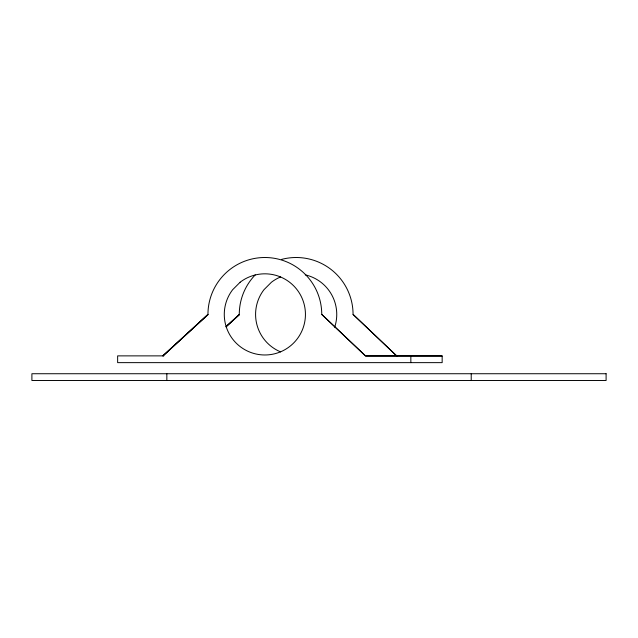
<?xml version="1.0" encoding="UTF-8"?>
<svg xmlns="http://www.w3.org/2000/svg" width="638" height="638" viewBox="0 0 638 638"><rect width="100%" height="100%" fill="white"/><g stroke="black" fill="none" stroke-linecap="round" stroke-linejoin="round"><path stroke-width="0.96" d="M163.176 355.876L207.956 314.406A56.894 56.894 0 0 1 264.858 257.505A56.894 56.894 0 0 1 321.751 314.406L365.558 356.068L442.158 356.068M226.267 326.441L239.274 314.406A56.894 56.894 0 0 1 255.248 274.874M207.956 314.406L162.802 355.876L207.956 314.749M226.163 326.441L239.441 314.59L226.059 326.887M163.799 355.876L117.639 355.876L117.639 362.639L442.158 362.639L442.158 355.876L365.558 355.876L321.751 314.406M353.061 314.406L396.868 356.068L353.061 314.406A56.894 56.894 0 0 0 281.446 259.443M471.219 373.732L471.219 380.495M410.848 355.876L410.848 362.639M166.845 373.732L166.845 380.495M305.259 274.858A40.577 40.577 0 0 1 334.671 327.23M280.64 351.897A40.577 40.577 0 0 1 263.972 289.7L271.461 282.211A40.577 40.577 0 0 1 280.64 276.916M240.151 282.211L232.663 289.7A40.577 40.577 0 0 0 256.077 354.018A40.577 40.577 0 0 0 304.478 305.618A40.577 40.577 0 0 0 240.151 282.211M606.1 373.732L31.9 373.732L31.9 380.495L606.1 380.495L606.1 373.732"/></g></svg>
